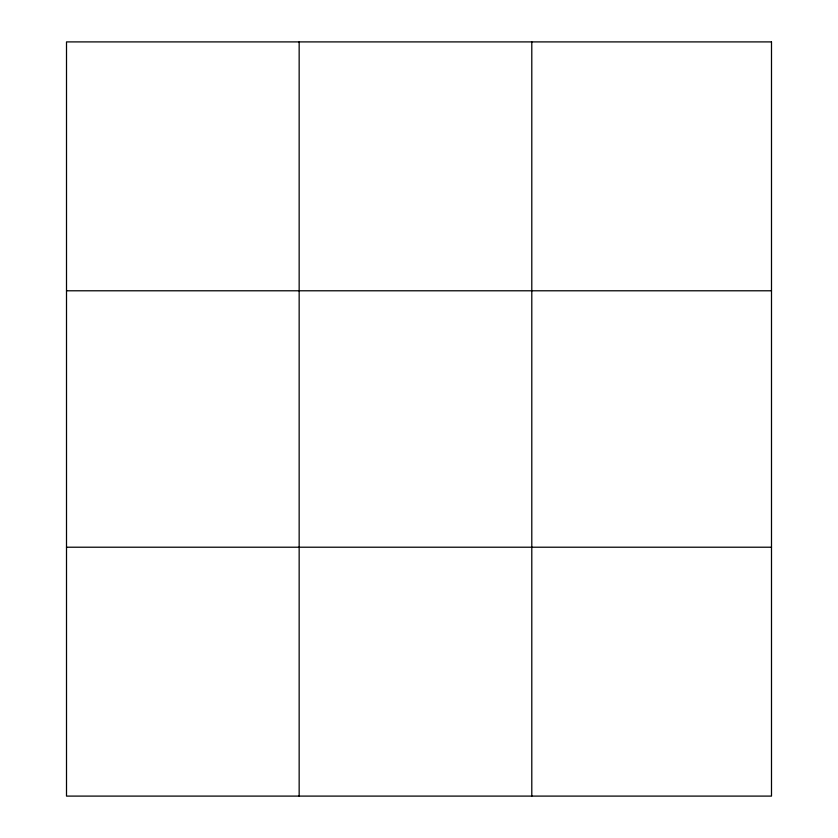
<?xml version="1.0" encoding="UTF-8"?>
<svg xmlns="http://www.w3.org/2000/svg" width="838" height="838" viewBox="0 0 838 838"><rect width="100%" height="100%" fill="white"/><g stroke="black" fill="none" stroke-linecap="round" stroke-linejoin="round"><path stroke-width="1.26" d="M299.156 41.9L299.156 796.1M531.795 41.9L531.795 796.1M66.506 290.786L771.494 290.786M66.506 547.214L771.494 547.214M771.494 41.9L771.494 796.1L66.506 796.1L66.506 41.9L771.494 41.9"/></g></svg>
